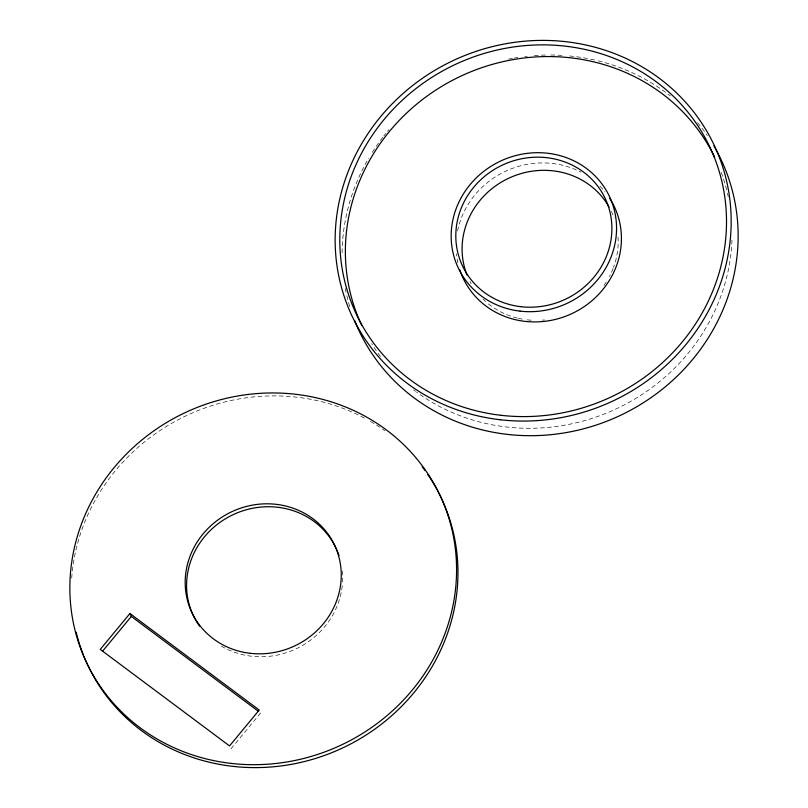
<?xml version="1.0" encoding="UTF-8"?>
<svg xmlns="http://www.w3.org/2000/svg" width="808" height="808" viewBox="0 0 808 808"><rect width="100%" height="100%" fill="white"/><g stroke="black" fill="none" stroke-linecap="round" stroke-linejoin="round"><path stroke-width="0.61" stroke-dasharray="4.04 3.03" d="M260.62 712.969L230.936 748.844L228.917 747.339M349.712 306.454A200.222 188.032 -25.5 0 1 346.289 293.334M346.036 292.122A200.222 188.032 -25.5 0 1 345.299 288.486M342.117 252.742A200.222 188.032 -25.5 0 1 368.68 158.257M372.326 152.268A200.222 188.032 -25.5 0 1 383.083 136.906M383.8 135.976A200.222 188.032 -25.5 0 1 385.992 133.219M387.486 131.391A200.222 188.032 -25.5 0 1 388.991 129.583M508.535 59.146A200.222 188.032 -25.5 0 1 513.201 58.257M514.363 58.045A200.222 188.032 -25.5 0 1 517.878 57.469M524.907 56.499A200.222 188.032 -25.5 0 1 527.26 56.227M534.32 55.58A200.222 188.032 -25.5 0 1 546.107 55.035M550.814 55.005A200.222 188.032 -25.5 0 1 564.893 55.56M569.559 55.954A200.222 188.032 -25.5 0 1 597.132 60.6M598.253 60.873A200.222 188.032 -25.5 0 1 670.226 95.91M697.637 122.735A200.222 188.032 -25.5 0 1 707.263 135.552M611.323 211.312A78.911 74.104 -25.5 0 1 614.11 218.029M618.019 237.047A78.911 74.104 -25.5 0 1 613.514 267.387M613.07 268.559A78.911 74.104 -25.5 0 1 609.424 276.558M606.253 282.022A78.911 74.104 -25.5 0 1 603.404 286.224M544.451 319.958A78.911 74.104 -25.5 0 1 542.41 320.13M531.189 320.2A78.911 74.104 -25.5 0 1 525.139 319.584M522.14 319.099A78.911 74.104 -25.5 0 1 518.433 318.342M517.211 318.049A78.911 74.104 -25.5 0 1 486.578 302.374M485.659 301.566A78.911 74.104 -25.5 0 1 482.982 299.061M471.175 283.679A78.911 74.104 -25.5 0 1 470.014 281.548M721.221 172.488A195.516 183.608 -25.5 0 1 727.19 192.041M727.463 193.213A195.516 183.608 -25.5 0 1 728.25 196.748M731.967 240.067A195.516 183.608 -25.5 0 1 618.504 407.788A195.516 183.608 -25.5 0 1 416.534 392.031M415.554 391.304A195.516 183.608 -25.5 0 1 413.615 389.83M380.447 356.469A195.516 183.608 -25.5 0 1 371.579 343.592M457.894 262.964A83.618 78.528 -25.5 0 1 456.399 253.793M457.57 230.987A83.618 78.528 -25.5 0 1 580.79 172.084M600.021 186.234A83.618 78.528 -25.5 0 1 604.839 191.617M71.71 578.023A195.516 183.608 -25.5 0 1 365.125 418.443M370.478 421.433A195.516 183.608 -25.5 0 1 384.84 430.714M342.309 571.014A78.911 74.104 -25.5 0 1 342.37 584.477M342.249 585.709A78.911 74.104 -25.5 0 1 218.938 644.643"/><path stroke-width="1.21" d="M129.936 613.525L100.253 649.4L229.543 745.925L259.227 710.05L129.936 613.525L131.33 616.443L258.6 711.464M102.444 651.349L131.33 616.443M715.686 149.157A200.222 188.032 -25.5 0 1 620.635 415.261A200.222 188.032 -25.5 0 1 354.56 320.412M713.848 145.955A200.222 188.032 -25.5 0 1 715.08 148.086M466.994 274.932A78.911 74.104 -25.5 0 1 508.161 178.487A78.911 74.104 -25.5 0 1 609.08 207.01M609.676 198.283A83.618 78.528 -25.5 0 1 574.569 312.302A83.618 78.528 -25.5 0 1 461.227 273.771M460.863 272.811A83.618 78.528 -25.5 0 1 459.823 269.902M361.822 325.654A195.516 183.608 -25.5 0 1 459.53 76.78A195.516 183.608 -25.5 0 1 714.605 157.025M427.816 474.538A195.516 183.608 -25.5 0 1 351.238 743.653A195.516 183.608 -25.5 0 1 83.86 656.167M83.416 655.046A195.516 183.608 -25.5 0 1 79.76 644.865M79.386 643.724A195.516 183.608 -25.5 0 1 76.154 632.129M422.17 466.741A195.516 183.608 -25.5 0 1 425.048 470.599M199.576 626.21A78.911 74.104 -25.5 0 1 230.906 515.746A78.911 74.104 -25.5 0 1 338.996 555.581M500.233 419.746A200.222 188.032 -25.5 0 0 718.716 155.661A200.222 188.032 -25.5 0 0 380.517 116.776A200.222 188.032 -25.5 0 0 500.233 419.746M520.877 306.686A78.911 74.104 -25.5 0 0 606.99 202.606A78.911 74.104 -25.5 0 0 473.69 187.284A78.911 74.104 -25.5 0 0 520.877 306.686M501 415.302A195.516 183.608 -25.5 0 0 714.353 157.429A195.516 183.608 -25.5 0 0 384.103 119.463A195.516 183.608 -25.5 0 0 501 415.302M520.1 311.131A83.618 78.528 -25.5 0 0 611.353 200.838A83.618 78.528 -25.5 0 0 470.104 184.598A83.618 78.528 -25.5 0 0 520.1 311.131M231.068 763.398A195.516 183.608 -25.5 0 0 444.42 505.525A195.516 183.608 -25.5 0 0 114.17 467.549A195.516 183.608 -25.5 0 0 231.068 763.398M250.238 653.319A78.911 74.104 -25.5 0 0 336.35 549.238A78.911 74.104 -25.5 0 0 203.061 533.916A78.911 74.104 -25.5 0 0 250.238 653.319"/></g></svg>
